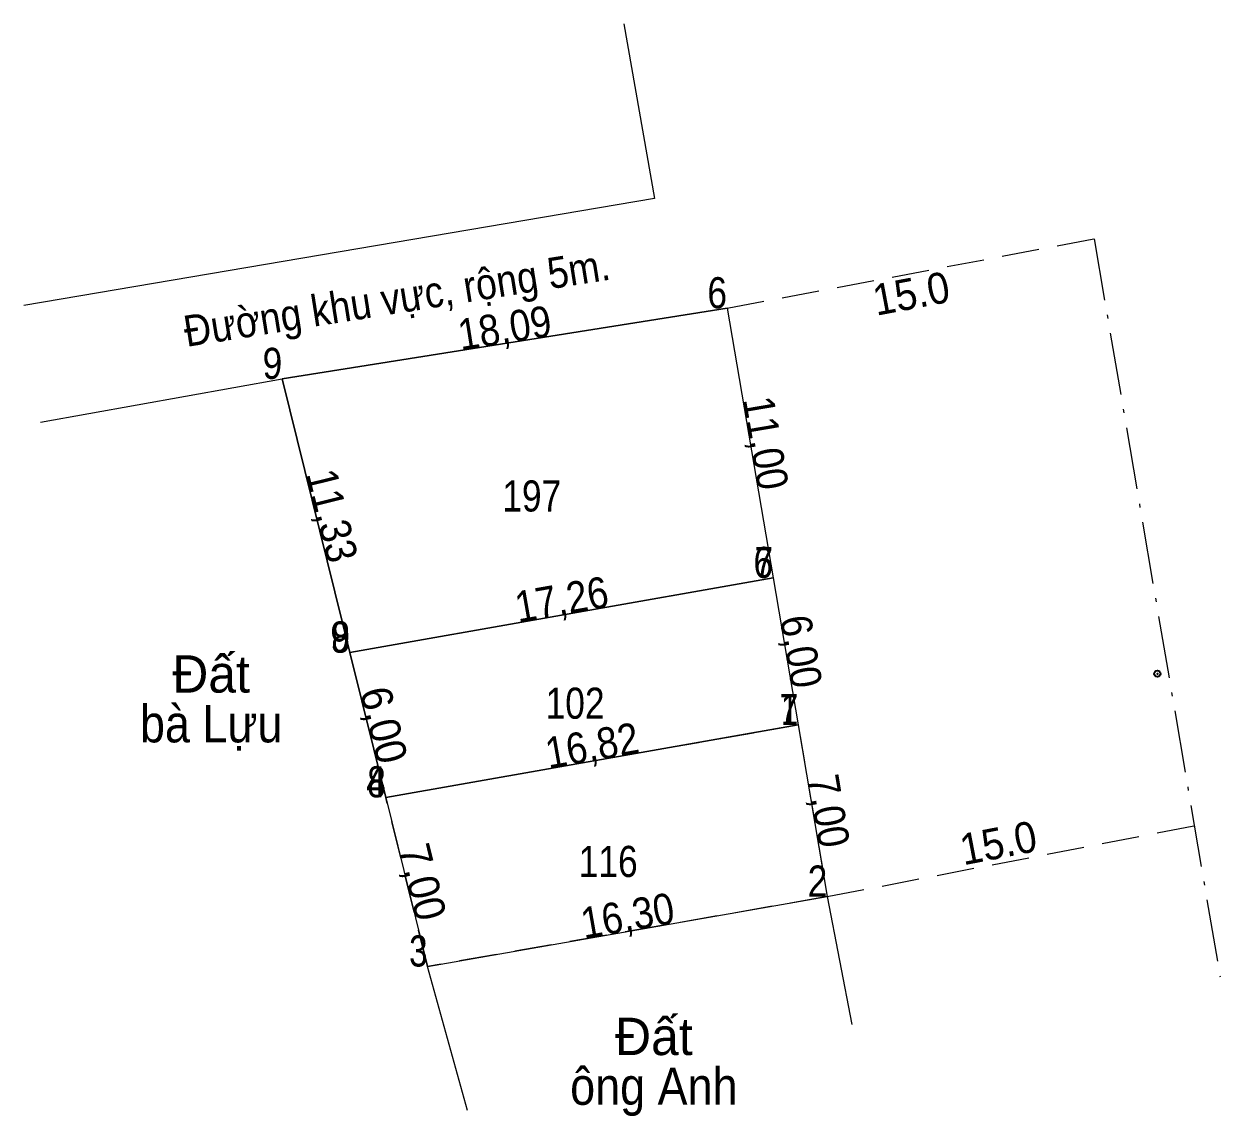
# Model space of a CAD drawing. Header units: metres. Extents: x 551330 to 551928, y 1838195 to 1838343.
# Drawn here: x 551676.48 to 551724.54, y 1838255.92 to 1838299.82 of the extents above; entities that cross this region are included whole.
import ezdxf
from ezdxf.enums import TextEntityAlignment as Align

# ---------------------------------------------------------------- set-up
doc = ezdxf.new("R2010")
doc.units = ezdxf.units.M
doc.header["$LTSCALE"] = 0.5
doc.header["$PDMODE"] = 32
doc.header["$PDSIZE"] = 0.25
for name, pattern in [('DOT_DASHED', [7.7, 5, -1.2, 0.3, -1.2]), ('MEDIUM_DASHED', [4.5, 3, -1.5]), ('SHORT_DASHED', [2.7, 1.5, -1.2])]:
    doc.linetypes.add(name, pattern=pattern)
for name, color, linetype, lineweight in [('1', 7, 'SHORT_DASHED', 13), ('10', 7, 'Continuous', 13), ('23', 7, 'Continuous', 13), ('52', 7, 'Continuous', 13), ('63', 7, 'Continuous', 13)]:
    doc.layers.add(name, color=color, linetype=linetype, lineweight=lineweight)
doc.layers.add('13', color=7, linetype='Continuous')

msp = doc.modelspace()

# ---------------------------------------------------------------- linework, layer by layer
at = {"layer": '1', "linetype": 'Continuous'}
for points in [[(551704.73, 1838288.39), (551706.58, 1838277.55), (551689.58, 1838274.55), (551686.86, 1838285.55)], [(551706.58, 1838277.55), (551707.59, 1838271.64), (551691.02, 1838268.73), (551689.58, 1838274.55)]]:
    msp.add_lwpolyline(points, close=True, dxfattribs=at)
at = {"layer": '1', "linetype": 'MEDIUM_DASHED'}
msp.add_lwpolyline([(551707.59, 1838271.64), (551708.76, 1838264.74), (551692.7, 1838261.93), (551691.02, 1838268.73)], close=True, dxfattribs=at)
at = {"layer": '10'}
for q in [(551707.59, 1838271.64), (551692.7, 1838261.93)]:
    msp.add_line((551691.02, 1838268.73), q, dxfattribs=at)
for points in [[(551686.86, 1838285.55), (551689.58, 1838274.55), (551691.02, 1838268.73)], [(551694.3, 1838256.14), (551692.7, 1838261.93), (551708.76, 1838264.74)]]:
    msp.add_lwpolyline(points, dxfattribs=at)
at = {"layer": '13'}
msp.add_point((551722.02, 1838273.7), dxfattribs=at)
at = {"layer": '23'}
for p in [(551704.73, 1838288.39), (551677.15, 1838283.81)]:
    msp.add_line(p, (551686.86, 1838285.55), dxfattribs=at)
msp.add_lwpolyline([(551700.59, 1838299.82), (551701.82, 1838292.8), (551676.48, 1838288.5)], dxfattribs=at)
at = {"layer": '52', "linetype": 'MEDIUM_DASHED'}
for p, q in [((551704.73, 1838288.39), (551719.48, 1838291.18)), ((551708.76, 1838264.74), (551723.48, 1838267.58))]:
    msp.add_line(p, q, dxfattribs=at)
at = {"layer": '52', "linetype": 'DOT_DASHED'}
msp.add_line((551719.48, 1838291.18), (551724.54, 1838261.52), dxfattribs=at)
at = {"layer": '52'}
msp.add_line((551706.58, 1838277.55), (551689.58, 1838274.55), dxfattribs=at)
for points in [[(551704.73, 1838288.39), (551706.58, 1838277.55), (551707.59, 1838271.64)], [(551707.59, 1838271.64), (551708.76, 1838264.74), (551709.74, 1838259.6)]]:
    msp.add_lwpolyline(points, dxfattribs=at)

# ---------------------------------------------------------------- texts
at = {"layer": '1', "width": 0.85}
for s, p in [('197', (551696.885, 1838280.22)), ('102', (551698.625, 1838271.89)), ('116', (551699.955, 1838265.53))]:
    msp.add_text(s, height=1.25, dxfattribs=at).set_placement(p, align=Align.CENTER)
at = {"layer": '52'}
for s, rotation, width, p in [('Đường khu vực, rộng 5m.', 9.03, 0.9, (551691.5569, 1838288.1918)), ('15.0', 10.711, 0.95, (551712.2438, 1838288.3726)), ('15.0', 10.92, 0.95, (551715.7466, 1838266.2887))]:
    msp.add_text(s, height=1.25, rotation=rotation, dxfattribs=dict(at, width=width)).set_placement(p, align=Align.CENTER)
at = {"layer": '63'}
for s, width, p in [(' 6', 0.85, (551704.73, 1838288.39)), (' 9', 0.85, (551686.86, 1838285.55)), (' 6', 0.85, (551706.58, 1838277.55)), (' 7', 0.8, (551706.58, 1838277.55)), (' 9', 0.85, (551689.58, 1838274.55)), (' 8', 0.8, (551689.58, 1838274.55)), (' 7', 0.8, (551707.59, 1838271.64)), (' 1', 0.75, (551707.59, 1838271.64)), (' 4', 0.85, (551691.02, 1838268.73)), (' 8', 0.8, (551691.02, 1838268.73)), (' 2', 0.85, (551708.76, 1838264.74)), (' 3', 0.8, (551692.7, 1838261.93))]:
    msp.add_text(s, height=1.25, dxfattribs=dict(at, width=width)).set_placement(p, align=Align.RIGHT)
for s, rotation, width, p in [('18,09', 9.03, 0.9, (551695.8919, 1838286.9891)), ('11,00', 279.685, 0.9, (551705.6725, 1838282.8701)), ('11,33', 283.889, 0.9, (551688.2536, 1838279.905)), ('17,26', 10.008, 0.9, (551698.1914, 1838276.0738)), ('17,26', 10.008, 0.9, (551698.1914, 1838276.0738)), ('6,00', 279.698, 0.9, (551707.0946, 1838274.4903)), ('6,00', 283.897, 0.95, (551690.3336, 1838271.4901)), ('16,82', 9.961, 0.9, (551699.4119, 1838270.2023)), ('16,82', 9.961, 0.9, (551699.4119, 1838270.2023)), ('7,00', 279.624, 0.9, (551708.2027, 1838268.0795)), ('7,00', 283.878, 0.95, (551691.8931, 1838265.1799)), ('16,30', 9.925, 0.9, (551700.8373, 1838263.362))]:
    msp.add_text(s, height=1.25, rotation=rotation, dxfattribs=dict(at, width=width)).set_placement(p, align=Align.CENTER)
for p in [(551684, 1838272.94), (551701.79, 1838258.37)]:
    msp.add_text('Đất', height=1.5, dxfattribs=at).set_placement(p, align=Align.CENTER)
at = {"layer": '63', "width": 0.9}
for s, p in [('bà Lựu', (551684.005, 1838270.94)), ('ông Anh', (551701.79, 1838256.37))]:
    msp.add_text(s, height=1.5, dxfattribs=at).set_placement(p, align=Align.CENTER)

doc.saveas('drawing.dxf')
